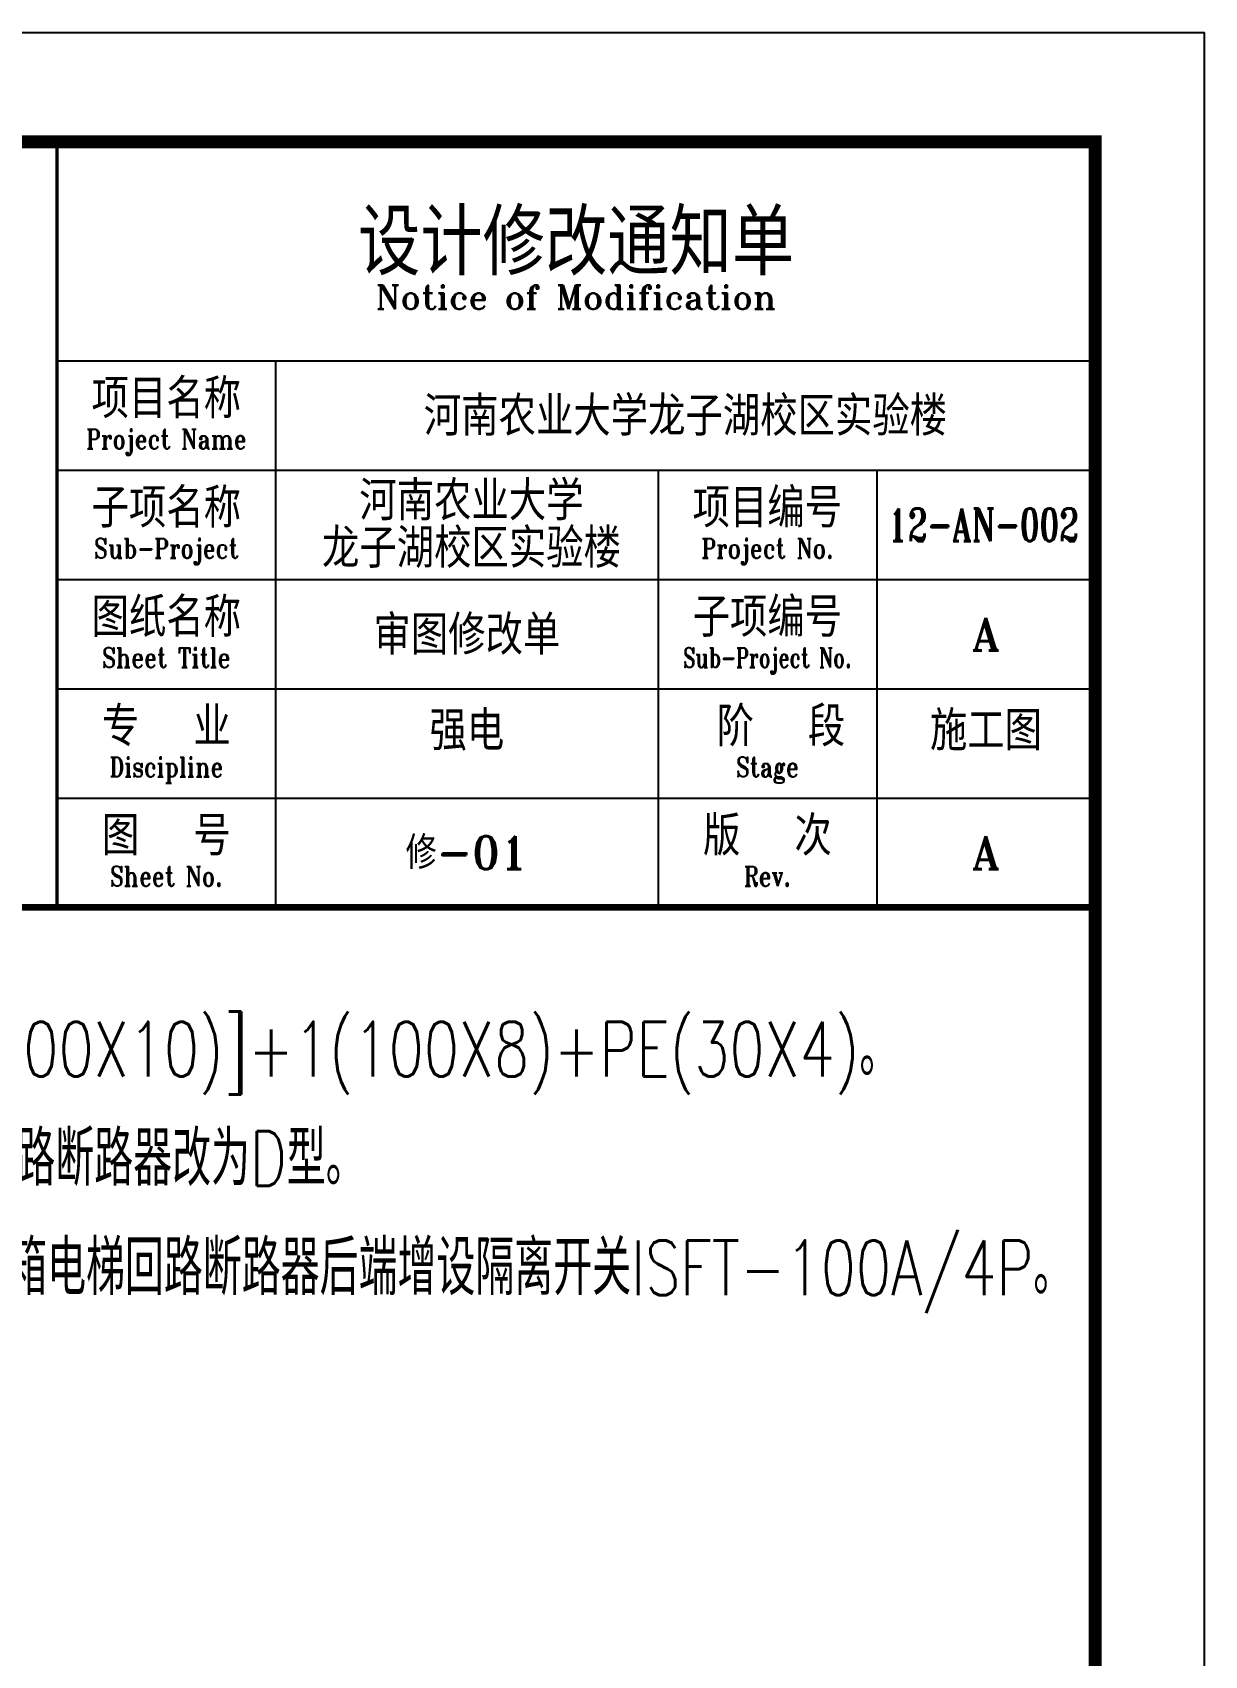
# Model space of a CAD drawing. Extents: x -336391 to 664021, y -458009 to -178412.
# Drawn here: x -218602 to -207877, y -337489 to -322639 of the extents above; entities that cross this region are included whole.
import ezdxf
from ezdxf.enums import TextEntityAlignment as Align

# ---------------------------------------------------------------- set-up
doc = ezdxf.new("R2010")
doc.units = 0
doc.header["$LTSCALE"] = 1000
doc.header["$MEASUREMENT"] = 0
doc.layers.get('0').update_dxf_attribs({"linetype": 'CONTINUOUS'})
doc.layers.add('WALL', color=7, linetype='CONTINUOUS')
doc.layers.add('图框', color=7, linetype='CONTINUOUS')
doc.styles.add('FS1', font='tjromans.shx', dxfattribs={"width": 0.8, "bigfont": 'tjhztxt.shx'})
doc.styles.add('TKZ1_tjhts.shx', font='tjromant.shx', dxfattribs={"bigfont": 'tjhts.shx'})
doc.styles.add('TKZ2_tjkts.shx', font='tjromant.shx', dxfattribs={"bigfont": 'tjkts.shx'})

msp = doc.modelspace()

# ---------------------------------------------------------------- linework, layer by layer
at = {"layer": '图框'}
for p, q in [((-228877.3, -322638.7), (-207877.3, -322638.7)), ((-207877.3, -352338.7), (-207877.3, -322638.7)), ((-218377.3, -325643.4), (-208877.3, -325643.4)), ((-216377.3, -325643.4), (-216377.3, -330643.4)), ((-218377.3, -326643.4), (-208877.3, -326643.4)), ((-212877.3, -326643.4), (-212877.3, -330643.4)), ((-210877.3, -326643.4), (-210877.3, -330643.4)), ((-218377.3, -327643.4), (-208877.3, -327643.4)), ((-218377.3, -328643.4), (-208877.3, -328643.4)), ((-218377.3, -329643.4), (-208877.3, -329643.4))]:
    msp.add_line(p, q, dxfattribs=at)
at = {"layer": '图框', "const_width": 120}
msp.add_lwpolyline([(-208877.3, -323638.7), (-226377.3, -323638.7), (-226377.3, -351338.7), (-208877.3, -351338.7)], close=True, dxfattribs=at)
at = {"layer": '图框'}
for points, const_width in [([(-218377.3, -323638.7), (-218377.3, -330643.4)], 30), ([(-226377.3, -330643.4), (-208877.3, -330643.4)], 60)]:
    msp.add_lwpolyline(points, dxfattribs=dict(at, const_width=const_width))

# ---------------------------------------------------------------- texts
at = {"style": 'TKZ2_tjkts.shx'}
for s, p in [('专  业', (-217377.3, -328988.6)), (' 阶  段', (-211877.3, -328988.6)), ('版  次', (-211877.3, -329988.6))]:
    msp.add_text(s, height=360, dxfattribs=at).set_placement(p, align=Align.MIDDLE_CENTER)
at = {"style": 'TKZ2_tjkts.shx', "width": 0.8}
for s, p in [('Discipline', (-217377.3, -329358.6)), ('Stage', (-211877.3, -329358.6)), ('Rev.', (-211877.3, -330358.6))]:
    msp.add_text(s, height=180, dxfattribs=at).set_placement(p, align=Align.MIDDLE_CENTER)
at = {"layer": 'WALL', "style": 'FS1', "width": 0.75}
for s, p in [('1.低压系统铜母排改为TMY-3X[2(100X10)]+1(100X8)+PE(30X4)。', (-225459.3, -332190.3)), ('2.图号2-06，AP-JK配电箱空调回路断路器改为D型。', (-225459.3, -333190.3)), ('3.图号2-06，5AP-DT1~2配电箱电梯回路断路器后端增设隔离开关ISFT-100A/4P。', (-225459.3, -334190.3))]:
    msp.add_text(s, height=500, rotation=0.00001, dxfattribs=at).set_placement(p)
at = {"layer": '图框'}
for s, height, style, p in [('设计修改通知单', 600, 'TKZ1_tjhts.shx', (-213627.3, -324560.2)), ('Notice of Modification', 220, 'TKZ1_tjhts.shx', (-213627.3, -325061.8)), ('项目名称', 360, 'TKZ2_tjkts.shx', (-217377.3, -325988.6)), ('河南农业大学龙子湖校区实验楼', 360, 'TKZ1_tjhts.shx', (-212627.3, -326148.6)), ('子项名称', 360, 'TKZ2_tjkts.shx', (-217377.3, -326988.6)), ('河南农业大学', 360, 'TKZ1_tjhts.shx', (-214585.4, -326922.8)), ('项目编号', 360, 'TKZ2_tjkts.shx', (-211877.3, -326988.6)), ('龙子湖校区实验楼', 360, 'TKZ1_tjhts.shx', (-214585.4, -327357.4)), ('图纸名称', 360, 'TKZ2_tjkts.shx', (-217377.3, -327988.6)), ('子项编号', 360, 'TKZ2_tjkts.shx', (-211877.3, -327988.6)), ('审图修改单', 360, 'TKZ1_tjhts.shx', (-214627.3, -328151.3)), ('A', 300, 'TKZ1_tjhts.shx', (-209877.3, -328143.4)), ('强电', 360, 'TKZ1_tjhts.shx', (-214627.3, -329027.5)), ('施工图', 360, 'TKZ1_tjhts.shx', (-209877.3, -329027.5)), ('图  号', 360, 'TKZ2_tjkts.shx', (-217377.3, -329988.6)), ('修-01', 300, 'TKZ1_tjhts.shx', (-214627.3, -330143.4)), ('A', 300, 'TKZ1_tjhts.shx', (-209877.3, -330143.4))]:
    msp.add_text(s, height=height, dxfattribs=dict(at, style=style)).set_placement(p, align=Align.MIDDLE_CENTER)
for s, height, style, width, p in [('Project Name', 180, 'TKZ2_tjkts.shx', 0.8, (-217377.3, -326358.6)), ('12-AN-002', 300, 'TKZ1_tjhts.shx', 0.7, (-209899.7, -327143.3)), ('Sub-Project', 180, 'TKZ2_tjkts.shx', 0.8, (-217377.3, -327358.6)), ('Project No.', 180, 'TKZ2_tjkts.shx', 0.8, (-211877.3, -327358.6)), ('Sheet Title', 180, 'TKZ2_tjkts.shx', 0.8, (-217377.3, -328358.6)), ('Sub-Project No.', 180, 'TKZ2_tjkts.shx', 0.7, (-211877.3, -328358.6)), ('Sheet No.', 180, 'TKZ2_tjkts.shx', 0.8, (-217377.3, -330358.6))]:
    msp.add_text(s, height=height, dxfattribs=dict(at, style=style, width=width)).set_placement(p, align=Align.MIDDLE_CENTER)

doc.saveas('drawing.dxf')
